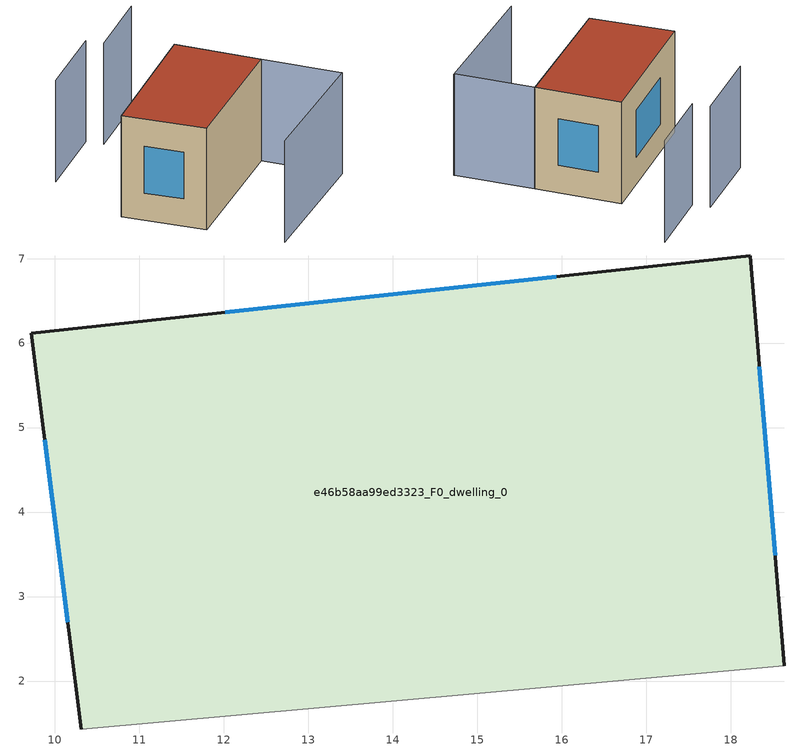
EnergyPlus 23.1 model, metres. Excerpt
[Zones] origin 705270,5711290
e46b58aa99ed3323_F0_dwelling_0
 floor ground (EU_floor_Construction): 18.23,7.03 18.64,2.18 10.31,1.43 9.72,6.12 z0
 wall outside (EU_wall_Construction): 18.64,2.18 18.23,7.03 9.72,6.12 10.31,1.43 z0:6
 wall adiabatic (EU_wall_Construction): 10.31,1.43 18.64,2.18 z0:6
 window (EU_Window_Construction): 9.88,4.85 10.15,2.7 / 15.94,6.78 12.02,6.36 / 18.53,3.49 18.34,5.72 z1.62:4.38
 roof outside (EU_roof_Construction): 18.64,2.18 18.23,7.03 9.72,6.12 10.31,1.43 z6
shading: 10.79,-2.87 19.06,-2.32 / 10.31,1.43 18.64,2.18 / 18.64,2.18 19.04,-2.32 / 16.65,11.43 11.88,10.93 / 21.22,10.93 16.8,10.44 z0:6
[Building]
EU S2 Campaign: North Axis=0; Terrain=City; Solar Distribution=FullExterior
[Site:Location]
London: Latitude=51.5; Longitude=-0.5; Time Zone=0; Elevation=25
[SizingPeriod:WeatherFileDays]
AnnualSizingPeriod: Begin Month=1; Begin Day of Month=1; End Month=12; End Day of Month=31; Day of Week for Start Day=Monday; Use Weather File Daylight Saving Period=No; Use Weather File Rain and Snow Indicators=No
[MATERIAL]
EU_InternalMass_Material: Roughness=MediumRough; Thickness=0.1; Conductivity=1; Density=1800; Specific Heat=900; Thermal Absorptance=0.9; Solar Absorptance=0.7; Visible Absorptance=0.7
[MATERIAL:NOMASS] Roughness=MediumRough; Thermal Absorptance=0.9; Solar Absorptance=0.7; Visible Absorptance=0.7
Name | Thermal Resistance
EU_wall_NoMass | 0.555556
EU_roof_NoMass | 0.510204
EU_floor_NoMass | 1.68919
[WINDOWMATERIAL:SIMPLEGLAZINGSYSTEM]
EU_Window_SimpleGlazing: UFactor=3.96; Solar Heat Gain Coefficient=0.85; Visible Transmittance=0.85
[CONSTRUCTION]
EU_wall_Construction: EU_wall_NoMass
EU_roof_Construction: EU_roof_NoMass
EU_floor_Construction: EU_floor_NoMass
EU_InternalMass_Construction: EU_InternalMass_Material
EU_Window_Construction: EU_Window_SimpleGlazing
[ZONE]
e46b58aa99ed3323_F0_dwelling_0: Type=1; Multiplier=1; Ceiling Height=autocalculate; Volume=243.259; Floor Area=autocalculate; Part of Total Floor Area=Yes
[INTERNALMASS]
e46b58aa99ed3323_F0_dwelling_0_EU_InternalMass: Construction=EU_InternalMass_Construction; Zone or ZoneList=e46b58aa99ed3323_F0_dwelling_0; Surface Area=40.5433
[OTHEREQUIPMENT]
EU_Step8_InternalGain_e46b58aa99ed3323_F0_dwelling_0_f000: Fuel Type=Electricity; Zone or ZoneList or Space or SpaceList=e46b58aa99ed3323_F0_dwelling_0; Schedule=EU_Step8_GainSchedule_e46b58aa99ed3323_F0_dwelling_0_f000; Design Level Calculation Method=Watts/Area; Power per Zone Floor Area=1; Fraction Latent=0; Fraction Radiant=0; Fraction Lost=0; Carbon Dioxide Generation Rate=0; EndUse Subcategory=EU_Step8_InternalGains
[ZONEVENTILATION:DESIGNFLOWRATE]
EU_ConstantAir_e46b58aa99ed3323_F0_dwelling_0: Zone or ZoneList or Space or SpaceList=e46b58aa99ed3323_F0_dwelling_0; Schedule=EU_AlwaysOn; Design Flow Rate Calculation Method=AirChanges/Hour; Air Changes per Hour=0.48; Ventilation Type=Natural; Fan Pressure Rise=0; Fan Total Efficiency=1; Constant Term Coefficient=1; Temperature Term Coefficient=0; Velocity Term Coefficient=0; Velocity Squared Term Coefficient=0; Minimum Indoor Temperature=-100; Maximum Indoor Temperature=100; Delta Temperature=-100; Minimum Outdoor Temperature=-100; Maximum Outdoor Temperature=100; Maximum Wind Speed=40
[HVACTEMPLATE:THERMOSTAT]
EU_HeatOnly_e46b58aa99ed3323_F0_dwelling_0: Constant Heating Setpoint=20; Constant Cooling Setpoint=50
[HVACTEMPLATE:ZONE:IDEALLOADSAIRSYSTEM]
e46b58aa99ed3323_F0_dwelling_0: Template Thermostat=EU_HeatOnly_e46b58aa99ed3323_F0_dwelling_0; System Availability Schedule=EU_AlwaysOn; Maximum Heating Supply Air Temperature=50; Minimum Cooling Supply Air Temperature=13; Maximum Heating Supply Air Humidity Ratio=0.0156; Minimum Cooling Supply Air Humidity Ratio=0.0077; Heating Limit=NoLimit; Cooling Limit=NoLimit; Heating Availability Schedule=EU_AlwaysOn; Cooling Availability Schedule=EU_CoolingOff; Dehumidification Control Type=ConstantSensibleHeatRatio; Cooling Sensible Heat Ratio=0.7; Dehumidification Setpoint=60; Humidification Control Type=None; Humidification Setpoint=30; Outdoor Air Method=None; Outdoor Air Flow Rate per Person=0.00944; Outdoor Air Flow Rate per Zone Floor Area=0; Outdoor Air Flow Rate per Zone=0; Demand Controlled Ventilation Type=None; Outdoor Air Economizer Type=NoEconomizer; Heat Recovery Type=None; Sensible Heat Recovery Effectiveness=0.7; Latent Heat Recovery Effectiveness=0.65
[SIZING:ZONE]
e46b58aa99ed3323_F0_dwelling_0: Zone Cooling Design Supply Air Temperature Input Method=SupplyAirTemperature; Zone Cooling Design Supply Air Temperature=13; Zone Heating Design Supply Air Temperature Input Method=SupplyAirTemperature; Zone Heating Design Supply Air Temperature=50; Zone Cooling Design Supply Air Humidity Ratio=0.008; Zone Heating Design Supply Air Humidity Ratio=0.008; Cooling Design Air Flow Method=DesignDay; Cooling Design Air Flow Rate=0; Cooling Minimum Air Flow per Zone Floor Area=0.000762; Cooling Minimum Air Flow=0; Cooling Minimum Air Flow Fraction=0.2; Heating Design Air Flow Method=DesignDay; Heating Design Air Flow Rate=0; Heating Maximum Air Flow per Zone Floor Area=0.002032; Heating Maximum Air Flow=0.141576; Heating Maximum Air Flow Fraction=0.3; Account for Dedicated Outdoor Air System=No; Dedicated Outdoor Air System Control Strategy=NeutralSupplyAir; Dedicated Outdoor Air Low Setpoint Temperature for Design=autosize; Dedicated Outdoor Air High Setpoint Temperature for Design=autosize; Zone Load Sizing Method=Sensible Load Only No Latent Load; Zone Latent Cooling Design Supply Air Humidity Ratio Input Method=HumidityRatioDifference; Zone Cooling Design Supply Air Humidity Ratio Difference=0.005; Zone Latent Heating Design Supply Air Humidity Ratio Input Method=HumidityRatioDifference; Zone Humidification Design Supply Air Humidity Ratio Difference=0.005
[SCHEDULE:CONSTANT]
Name | Hourly Value
EU_AlwaysOn | 1
EU_CoolingOff | 0
[SCHEDULE:FILE]
EU_Step8_GainSchedule_e46b58aa99ed3323_F0_dwelling_0_f000: File=../../schedules/e46b58aa99ed3323/e46b58aa99ed3323_F0_dwelling_0_f000_gain.csv; Column Number=1; Rows to Skip at Top=0; Number of Hours of Data=8760; Column Separator=Comma; Interpolate to Timestep=No; Minutes per Item=60; Adjust Schedule for Daylight Savings=Yes
